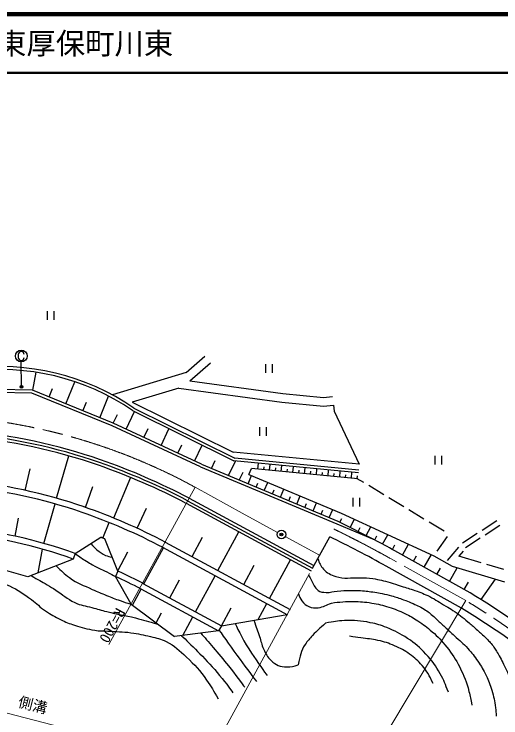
# Model space of a CAD drawing. Units: millimetres, scale not verified. Extents: x 40000 to 680000, y 20000 to 380000.
# Drawn here: x 422924 to 505834, y 260106 to 380000 of the extents above; entities that cross this region are included whole.
import ezdxf
from ezdxf.enums import TextEntityAlignment as Align

# ---------------------------------------------------------------- set-up
doc = ezdxf.new("R2010")
doc.units = ezdxf.units.MM
doc.header["$LTSCALE"] = 1000
doc.header["$PDMODE"] = 32
doc.header["$PDSIZE"] = 500
doc.linetypes.add('CHAIN', pattern=[18.5, 12, -1.5, 3.5, -1.5])
for name, color, linetype, lineweight in [('S-BGD', 7, 'Continuous', 25), ('S-BMK', 2, 'CHAIN', 13), ('S-BMK-SRVR', 3, 'Continuous', 25), ('S-STR-HTXT', 7, 'Continuous', 13), ('S-STR-STRC', 7, 'Continuous', 25), ('S-TTL', 2, 'Continuous', 140), ('S-TTL-LINE', 7, 'Continuous', 50)]:
    doc.layers.add(name, color=color, linetype=linetype, lineweight=lineweight)
doc.layers.add('S-TTL-TXT', color=7, linetype='Continuous')
doc.styles.add('ＭＳ ゴシック', font='')
doc.styles.get('ＭＳ ゴシック').set_extended_font_data('MS Gothic')

msp = doc.modelspace()

# ---------------------------------------------------------------- linework, layer by layer
at = {"layer": 'S-BGD'}
for p, q in [((428553, 329411), (428553, 327911)), ((429678, 329411), (429678, 327911)), ((452255, 318957), (455413, 321700)), ((452878, 317511), (456396, 320567)), ((465743, 320389), (465743, 318889)), ((466868, 320389), (466868, 318889)), ((426642, 318986), (426052, 315935)), ((452255, 318957), (439699, 315114)), ((431754, 313607), (433289, 317366)), ((452878, 317511), (468680, 315396)), ((425951, 315437), (415367, 315593)), ((426052, 315935), (415375, 316093)), ((439626, 309851), (425951, 315437)), ((439827, 310309), (426052, 315935)), ((428889, 314777), (429469, 316195)), ((450971, 316253), (443053, 313919)), ((450971, 316253), (468506, 313906)), ((468680, 315396), (475631, 314703)), ((437537, 311244), (439032, 314903)), ((475631, 314703), (477125, 314879)), ((434645, 312426), (435236, 313872)), ((443053, 313919), (460236, 305397)), ((468506, 313906), (475644, 313194)), ((475644, 313194), (477300, 313389)), ((477300, 313389), (477428, 312374)), ((439811, 310317), (440510, 311817)), ((442033, 309281), (443431, 312281)), ((443067, 312461), (460376, 303876)), ((443321, 312893), (460515, 304365)), ((477428, 312374), (481710, 303329)), ((454645, 302849), (439626, 309851)), ((454848, 303306), (439827, 310309)), ((445033, 307883), (445732, 309382)), ((447960, 306518), (449291, 309374)), ((464702, 309631), (464702, 308131)), ((465827, 309631), (465827, 308131)), ((450816, 305187), (451481, 306615)), ((453671, 303855), (454938, 306573)), ((430168, 297528), (432222, 304741)), ((481710, 303329), (460236, 305397)), ((494604, 304773), (494604, 303273)), ((495729, 304773), (495729, 303273)), ((456558, 302592), (457192, 303952)), ((459468, 301377), (460622, 303852)), ((481566, 301836), (460376, 303876)), ((481614, 302334), (460515, 304365)), ((464447, 302480), (464543, 303475)), ((424834, 298870), (425637, 302533)), ((454645, 302849), (477871, 293154)), ((454848, 303306), (478064, 293616)), ((462923, 301561), (463351, 302585)), ((481470, 300841), (463351, 302585)), ((465443, 302384), (465491, 302881)), ((466438, 302288), (466534, 303283)), ((467434, 302192), (467481, 302690)), ((468429, 302096), (468525, 303092)), ((469424, 302000), (469472, 302498)), ((470420, 301905), (470516, 302900)), ((471415, 301809), (471463, 302306)), ((472410, 301713), (472506, 302708)), ((474401, 301521), (474497, 302517)), ((476392, 301330), (476488, 302325)), ((478383, 301138), (478479, 302133)), ((442736, 301082), (439867, 294152)), ((461278, 300622), (461912, 301982)), ((462768, 300000), (463346, 301384)), ((462923, 301561), (478642, 295000)), ((473406, 301617), (473454, 302115)), ((475397, 301425), (475445, 301923)), ((477387, 301234), (477435, 301731)), ((479378, 301042), (479426, 301540)), ((480374, 300946), (480470, 301942)), ((481369, 300850), (481417, 301348)), ((464152, 299422), (464441, 300115)), ((465536, 298845), (466114, 300229)), ((482461, 300191), (481369, 300850)), ((435066, 295978), (436313, 299515)), ((466921, 298267), (467209, 298959)), ((468305, 297689), (468883, 299073)), ((485885, 298122), (483317, 299673)), ((452720, 297540), (473980, 286050)), ((469689, 297111), (469978, 297803)), ((471073, 296533), (471651, 297918)), ((480607, 297601), (480607, 296101)), ((481732, 297601), (481732, 296101)), ((489308, 296053), (486740, 297605)), ((427977, 289834), (429894, 296566)), ((452244, 296660), (473504, 285170)), ((452482, 297100), (473742, 285610)), ((472458, 295956), (472746, 296648)), ((473842, 295378), (474420, 296762)), ((443890, 292408), (445454, 295816)), ((475226, 294800), (475515, 295492)), ((476610, 294222), (477188, 295607)), ((478642, 295000), (494407, 287722)), ((492732, 293984), (490164, 295536)), ((423112, 291039), (423685, 294107)), ((478409, 293440), (478745, 294102)), ((480154, 292553), (480874, 293969)), ((502639, 292113), (505158, 293741)), ((438016, 290749), (439093, 293387)), ((477871, 293154), (484354, 290419)), ((478064, 293616), (484353, 290417)), ((481501, 291867), (481844, 292541)), ((482901, 291156), (483674, 292677)), ((496155, 291916), (493587, 293467)), ((505670, 292892), (503150, 291263)), ((457645, 285216), (461211, 291814)), ((499280, 289941), (501799, 291570)), ((433309, 288115), (437692, 290879)), ((440590, 285120), (438394, 290595)), ((453246, 287593), (455029, 290892)), ((473742, 285610), (476672, 290963)), ((484353, 290417), (484722, 291143)), ((485692, 289681), (486585, 291297)), ((494985, 288538), (496719, 290986)), ((502310, 290721), (499791, 289092)), ((445044, 282932), (448372, 289090)), ((448203, 289182), (469463, 277692)), ((448678, 290062), (469939, 278572)), ((487345, 288789), (487791, 289597)), ((489077, 287832), (490104, 289690)), ((498629, 289182), (496675, 286905)), ((427016, 284822), (427769, 288853)), ((433309, 288115), (432970, 287174)), ((440570, 285170), (442310, 288390)), ((500602, 281396), (487745, 288575)), ((492783, 285762), (493986, 287916)), ((499388, 288531), (498663, 287686)), ((425240, 284121), (412775, 287729)), ((432970, 287174), (425240, 284121)), ((466443, 280461), (470009, 287060)), ((490935, 286805), (491448, 287734)), ((494407, 287722), (497511, 285942)), ((502495, 286545), (498663, 287686)), ((462044, 282839), (463826, 286138)), ((499099, 278799), (486287, 285953)), ((494937, 284559), (495538, 285636)), ((497088, 283358), (498385, 285682)), ((497511, 285942), (506427, 283287)), ((506328, 285403), (503453, 286259)), ((440589, 285120), (440172, 284211)), ((442845, 279495), (440172, 284211)), ((453842, 278179), (457170, 284336)), ((444875, 283024), (458223, 275810)), ((449443, 280556), (451107, 283635)), ((499591, 281960), (500290, 283212)), ((502474, 280251), (504927, 283734)), ((443088, 279313), (444569, 282054)), ((444502, 282088), (457748, 274930)), ((442845, 279495), (450261, 273954)), ((464507, 276879), (465967, 279581)), ((458240, 275801), (459904, 278880)), ((447136, 276288), (448052, 277982)), ((451656, 274136), (453366, 277298)), ((458223, 275810), (469421, 277715)), ((458223, 275810), (457748, 274930)), ((457748, 274930), (450261, 273954))]:
    msp.add_line(p, q, dxfattribs=at)
for centre, radius, start, end in [((420660, 279989), 39953, 55.44432, 97.58985), ((420660, 279989), 39453, 55.39259, 97.63085), ((405732, 211705), 97234, 70.94823, 84.70097), ((405732, 211705), 97734, 70.94823, 84.70097), ((405732, 211705), 96734, 70.94823, 84.70097), ((400363, 197536), 112381, 62.36926, 70.71888), ((400363, 197536), 112881, 62.3659, 70.71888), ((400363, 197536), 111881, 62.36926, 70.71888), ((405732, 211705), 89234, 70.94823, 84.70097), ((405732, 211705), 88234, 70.94823, 84.70097), ((400363, 197536), 103381, 62.36926, 70.71888), ((400363, 197536), 104381, 62.36926, 70.71888), ((405732, 211705), 81234, 70.15475, 84.70097), ((405732, 211705), 80234, 70.15475, 84.70097), ((400363, 197536), 100531, 67.77111, 68.20267), ((389785, 112489), 198500, 60.91199, 64.04173), ((389785, 112489), 201500, 60.91199, 62.03422), ((400363, 197536), 95381, 62.43396, 65.33122), ((400363, 197536), 96381, 62.36926, 65.33108), ((438128, 177188), 121500, 50.63735, 59.05638), ((438128, 177188), 118500, 50.64707, 59.03417)]:
    msp.add_arc(centre, radius, start, end, dxfattribs=at)
for points, knots in [([(435985, 289802), (436430, 289294), (436588, 289128), (437031, 288759), (437562, 288318), (437874, 288056), (438516, 287801), (438940, 287633), (439128, 287578), (439641, 287485)], [0, 0, 0, 0, 1, 1, 1, 2, 2, 2, 3, 3, 3, 3]), ([(433309, 288115), (434231, 287466), (434477, 287278), (435259, 286796), (435659, 286549), (435884, 286413), (436293, 286182), (437357, 285582), (438008, 285350), (439090, 284784), (439514, 284563), (439651, 284493), (440172, 284211)], [0, 0, 0, 0, 1, 1, 1, 2, 2, 2, 3, 3, 3, 4, 4, 4, 4]), ([(474648, 287264), (474927, 286445), (475090, 286047), (475628, 285445), (476256, 284744), (476807, 284514), (477699, 284214), (479224, 283702), (480204, 284069), (481810, 283975), (482671, 283925), (483163, 283988), (484014, 283847), (485176, 283654), (485822, 283500), (486956, 283179), (487697, 282969), (488098, 282808), (488830, 282570), (489753, 282270), (490281, 282132), (491193, 281802), (492189, 281442), (492758, 281253), (493702, 280773), (494807, 280210), (495378, 279806), (496442, 279169), (496921, 278882), (497208, 278749), (497663, 278427), (498686, 277704), (499253, 277287), (500215, 276486), (500782, 276013), (501081, 275727), (501631, 275235), (502206, 274720), (502550, 274454), (503098, 273911), (503603, 273409), (503889, 273126), (504333, 272569), (504779, 272009), (504984, 271660), (505345, 271043), (505895, 270105), (506149, 269549), (506617, 268568), (507075, 267610), (507336, 267075), (507745, 266096), (508362, 264620), (508577, 263739), (509226, 262277), (509707, 261192), (509880, 260514), (510587, 259560), (511033, 258957), (511346, 258634), (511991, 258252), (512973, 257670), (513655, 257518), (514793, 257418), (516174, 257297), (516943, 257675), (518329, 257714), (519569, 257748), (520268, 257746), (521506, 257657), (522872, 257558), (523646, 257518), (524988, 257242), (526181, 256997), (526615, 256862), (527992, 256405)], [0, 0, 0, 0, 1, 1, 1, 2, 2, 2, 3, 3, 3, 4, 4, 4, 5, 5, 5, 6, 6, 6, 7, 7, 7, 8, 8, 8, 9, 9, 9, 10, 10, 10, 11, 11, 11, 12, 12, 12, 13, 13, 13, 14, 14, 14, 15, 15, 15, 16, 16, 16, 17, 17, 17, 18, 18, 18, 19, 19, 19, 20, 20, 20, 21, 21, 21, 22, 22, 22, 23, 23, 23, 24, 24, 24, 25, 25, 25, 25]), ([(430095, 286038), (431047, 285036), (431414, 284709), (432374, 283998), (433741, 282985), (434705, 282723), (436244, 281997), (437173, 281559), (437714, 281360), (438667, 280978), (439562, 280619), (440057, 280398), (440970, 280085), (441696, 279835), (441943, 279758), (442845, 279495)], [0, 0, 0, 0, 1, 1, 1, 2, 2, 2, 3, 3, 3, 4, 4, 4, 5, 5, 5, 5]), ([(425813, 284347), (427147, 283612), (427506, 283426), (428564, 282788), (429131, 282446), (429450, 282255), (430007, 281896), (431282, 281075), (431885, 280422), (433248, 279757), (434317, 279235), (435029, 279238), (436173, 278916), (437160, 278637), (437710, 278467), (438705, 278217), (440604, 277740), (441703, 277622), (443601, 277139), (445103, 276756), (445602, 276616), (447425, 276073)], [0, 0, 0, 0, 1, 1, 1, 2, 2, 2, 3, 3, 3, 4, 4, 4, 5, 5, 5, 6, 6, 6, 7, 7, 7, 7]), ([(473096, 284430), (473301, 284000), (473369, 283878), (473561, 283534), (473949, 282835), (474084, 282348), (474689, 281825), (475108, 281463), (475514, 281528), (476066, 281490), (476807, 281440), (477214, 281661), (477954, 281725), (478819, 281801), (479307, 281831), (480176, 281835), (480864, 281839), (481250, 281840), (481936, 281786), (482880, 281712), (483409, 281664), (484345, 281522), (484842, 281446), (485120, 281395), (485612, 281289), (486234, 281155), (486583, 281079), (487196, 280905), (488012, 280673), (488468, 280533), (489264, 280238), (489779, 280047), (490070, 279942), (490570, 279715), (491440, 279320), (491953, 279139), (492766, 278637), (493451, 278215), (493780, 277895), (494390, 277370), (494631, 277162), (494754, 277032), (494988, 276816), (495502, 276339), (495790, 276072), (496305, 275596), (496933, 275013), (497289, 274691), (497914, 274104), (498812, 273260), (499373, 272843), (500198, 271927), (500919, 271126), (501315, 270663), (501915, 269768), (502526, 268858), (502841, 268324), (503308, 267332), (503752, 266390), (503988, 265849), (504270, 264847), (504596, 263690), (504773, 263031), (504916, 261838), (504985, 261273), (505011, 261069), (505043, 260386)], [0, 0, 0, 0, 1, 1, 1, 2, 2, 2, 3, 3, 3, 4, 4, 4, 5, 5, 5, 6, 6, 6, 7, 7, 7, 8, 8, 8, 9, 9, 9, 10, 10, 10, 11, 11, 11, 12, 12, 12, 13, 13, 13, 14, 14, 14, 15, 15, 15, 16, 16, 16, 17, 17, 17, 18, 18, 18, 19, 19, 19, 20, 20, 20, 21, 21, 21, 22, 22, 22, 22]), ([(409012, 281317), (410129, 282027), (410535, 282252), (411588, 282688), (412943, 283250), (413772, 283441), (415229, 283609), (416697, 283778), (417553, 283755), (419010, 283512), (420259, 283304), (420982, 283159), (422125, 282617), (423687, 281876), (424463, 281263), (425868, 280258), (426849, 279557), (427281, 279007), (428285, 278341), (429252, 277700), (429818, 277374), (430857, 276858), (431756, 276411), (432285, 276207), (433236, 275885), (434543, 275442), (435309, 275287), (436667, 275047), (437526, 274895), (438026, 274954), (438896, 274894), (440430, 274788), (441300, 274833), (442823, 274621), (444147, 274437), (444886, 274290), (446180, 273955), (447231, 273683), (447871, 273630), (448834, 273127), (450333, 272344), (451024, 271634), (452261, 270480), (453751, 269089), (454534, 268228), (455708, 266561), (456556, 265358), (456848, 264883), (457675, 263349)], [0, 0, 0, 0, 1, 1, 1, 2, 2, 2, 3, 3, 3, 4, 4, 4, 5, 5, 5, 6, 6, 6, 7, 7, 7, 8, 8, 8, 9, 9, 9, 10, 10, 10, 11, 11, 11, 12, 12, 12, 13, 13, 13, 14, 14, 14, 15, 15, 15, 16, 16, 16, 16]), ([(471361, 281259), (471541, 280700), (471631, 280453), (471954, 280028), (472312, 279556), (472577, 279281), (473131, 279072), (473712, 278852), (474090, 278818), (474709, 278874), (475641, 278959), (476063, 279443), (476977, 279646), (477724, 279811), (478158, 279832), (478922, 279890), (479608, 279941), (479995, 279970), (480683, 279950), (481915, 279914), (482613, 279891), (483827, 279680), (484985, 279480), (485631, 279329), (486752, 278978), (487853, 278634), (488456, 278384), (489494, 277881), (490377, 277454), (490861, 277186), (491681, 276648), (492681, 275990), (493224, 275585), (494123, 274794), (495178, 273864), (495725, 273282), (496601, 272182), (497598, 270931), (498113, 270175), (498816, 268739), (499576, 267188), (499969, 266283), (500391, 264609), (500617, 263713), (500699, 263375), (500859, 262289)], [0, 0, 0, 0, 1, 1, 1, 2, 2, 2, 3, 3, 3, 4, 4, 4, 5, 5, 5, 6, 6, 6, 7, 7, 7, 8, 8, 8, 9, 9, 9, 10, 10, 10, 11, 11, 11, 12, 12, 12, 13, 13, 13, 14, 14, 14, 15, 15, 15, 15]), ([(460549, 276206), (461129, 275028), (462112, 273033), (463347, 271140), (464337, 269622), (465662, 267824), (466016, 267343)], [0, 0, 0, 0, 1, 1, 1, 2, 2, 2, 2]), ([(463778, 276755), (464234, 275393), (464349, 275052), (464715, 273961), (464991, 273135), (465048, 272633), (465423, 271848), (465817, 271023), (466004, 270486), (466689, 269881), (467534, 269136), (468230, 268810), (469356, 268782), (470132, 268762), (470536, 268852), (471310, 269138)], [0, 0, 0, 0, 1, 1, 1, 2, 2, 2, 3, 3, 3, 4, 4, 4, 5, 5, 5, 5]), ([(475965, 276247), (474894, 275311), (474555, 275044), (473764, 274163), (473245, 273585), (472928, 273277), (472500, 272629), (471706, 271426), (471656, 270719), (471310, 269138)], [0, 0, 0, 0, 1, 1, 1, 2, 2, 2, 3, 3, 3, 3]), ([(496882, 264487), (496352, 265949), (496150, 266436), (495508, 267599), (494717, 269031), (494145, 269776), (493044, 270985), (491968, 272166), (491273, 272767), (489940, 273648), (488641, 274506), (487845, 274896), (486407, 275496), (485349, 275937), (484716, 276097), (483593, 276328), (481911, 276674), (480926, 276773), (479211, 276686), (477933, 276620), (477431, 276549), (475965, 276247)], [0, 0, 0, 0, 1, 1, 1, 2, 2, 2, 3, 3, 3, 4, 4, 4, 5, 5, 5, 6, 6, 6, 7, 7, 7, 7]), ([(457822, 275068), (458701, 273823), (459988, 271998), (461400, 270047), (462467, 268572), (463815, 266818), (464199, 266318)], [0, 0, 0, 0, 1, 1, 1, 2, 2, 2, 2]), ([(451454, 274109), (452879, 272746), (455292, 270438), (457506, 267861), (458619, 266565), (459840, 264890), (460192, 264408)], [0, 0, 0, 0, 1, 1, 1, 2, 2, 2, 2]), ([(454729, 274536), (455879, 273230), (457676, 271190), (459453, 268954), (460555, 267566), (461828, 265838), (462195, 265340)], [0, 0, 0, 0, 1, 1, 1, 2, 2, 2, 2]), ([(494275, 265992), (493574, 267419), (493337, 267973), (492433, 269022), (491691, 269884), (491206, 270319), (490286, 270987), (489365, 271655), (488775, 271932), (487732, 272386), (486663, 272851), (486034, 273066), (484897, 273322), (483768, 273576), (483111, 273579), (481966, 273744), (481208, 273853), (480972, 273887), (480026, 274023)], [0, 0, 0, 0, 1, 1, 1, 2, 2, 2, 3, 3, 3, 4, 4, 4, 5, 5, 5, 6, 6, 6, 6])]:
    msp.add_open_spline(points, degree=3, knots=knots, dxfattribs=at)
at = {"layer": 'S-BMK'}
for p, q in [((453745, 299407), (461785, 295006)), ((461785, 295006), (467794, 291717)), ((469110, 290996), (474943, 287803)), ((499851, 280097), (487016, 287264))]:
    msp.add_line(p, q, dxfattribs=at)
for centre, radius, start, end in [((405728, 211689), 100000, 78.96996, 90.42892), ((405728, 211689), 100000, 67.51063, 78.96996), ((405728, 211689), 100000, 61.30354, 67.51063), ((389785, 112489), 200000, 60.91199, 64.02261), ((438128, 177188), 120000, 50.64217, 59.04538)]:
    msp.add_arc(centre, radius, start, end, dxfattribs=at)
at = {"layer": 'S-BMK-SRVR'}
msp.add_circle((468452, 291356), 750, dxfattribs=at)
msp.add_point((468452, 291356), dxfattribs=at)
at = {"layer": 'S-STR-HTXT'}
for p, q in [((453745, 299407), (439069, 272595)), ((473262, 284733), (454532, 250519)), ((499851, 280097), (484420, 254370)), ((395527, 267589), (455493, 252273))]:
    msp.add_line(p, q, dxfattribs=at)
at = {"layer": 'S-STR-STRC'}
for p, q in [((423648, 322005), (423648, 321505)), ((424183, 316558), (424154, 320755))]:
    msp.add_line(p, q, dxfattribs=at)
for centre, radius in [((424148, 321755), 1000), ((424148, 321755), 1000), ((424183, 316508), 50), ((424183, 316508), 40), ((424183, 316508), 30), ((424183, 316508), 20), ((424183, 316508), 10)]:
    msp.add_circle(centre, radius, dxfattribs=at)
for centre, start, end in [((424148, 322005), 0, 180), ((424148, 321505), 180, 0)]:
    msp.add_arc(centre, 500, start, end, dxfattribs=at)
msp.add_point((424183, 316508), dxfattribs=at)
at = {"layer": 'S-TTL'}
msp.add_line((680000, 380000), (40000, 380000), dxfattribs=at)
at = {"layer": 'S-TTL-LINE'}
msp.add_line((40000, 370000), (680000, 370000), dxfattribs=at)

# ---------------------------------------------------------------- texts
at = {"layer": 'S-STR-HTXT', "style": 'ＭＳ ゴシック'}
msp.add_text('R=200', height=1833, rotation=241.306, dxfattribs=at).set_placement((439877, 279278), align=Align.BOTTOM_LEFT)
msp.add_text('側溝', height=1833, rotation=345.672, dxfattribs=at).set_placement((425758, 260900), align=Align.BOTTOM_CENTER)
at = {"layer": 'S-TTL-TXT', "style": 'ＭＳ ゴシック'}
msp.add_text('美祢市東厚保町川東', height=3666, dxfattribs=at).set_placement((405024, 375000), align=Align.MIDDLE_LEFT)

doc.saveas('drawing.dxf')
